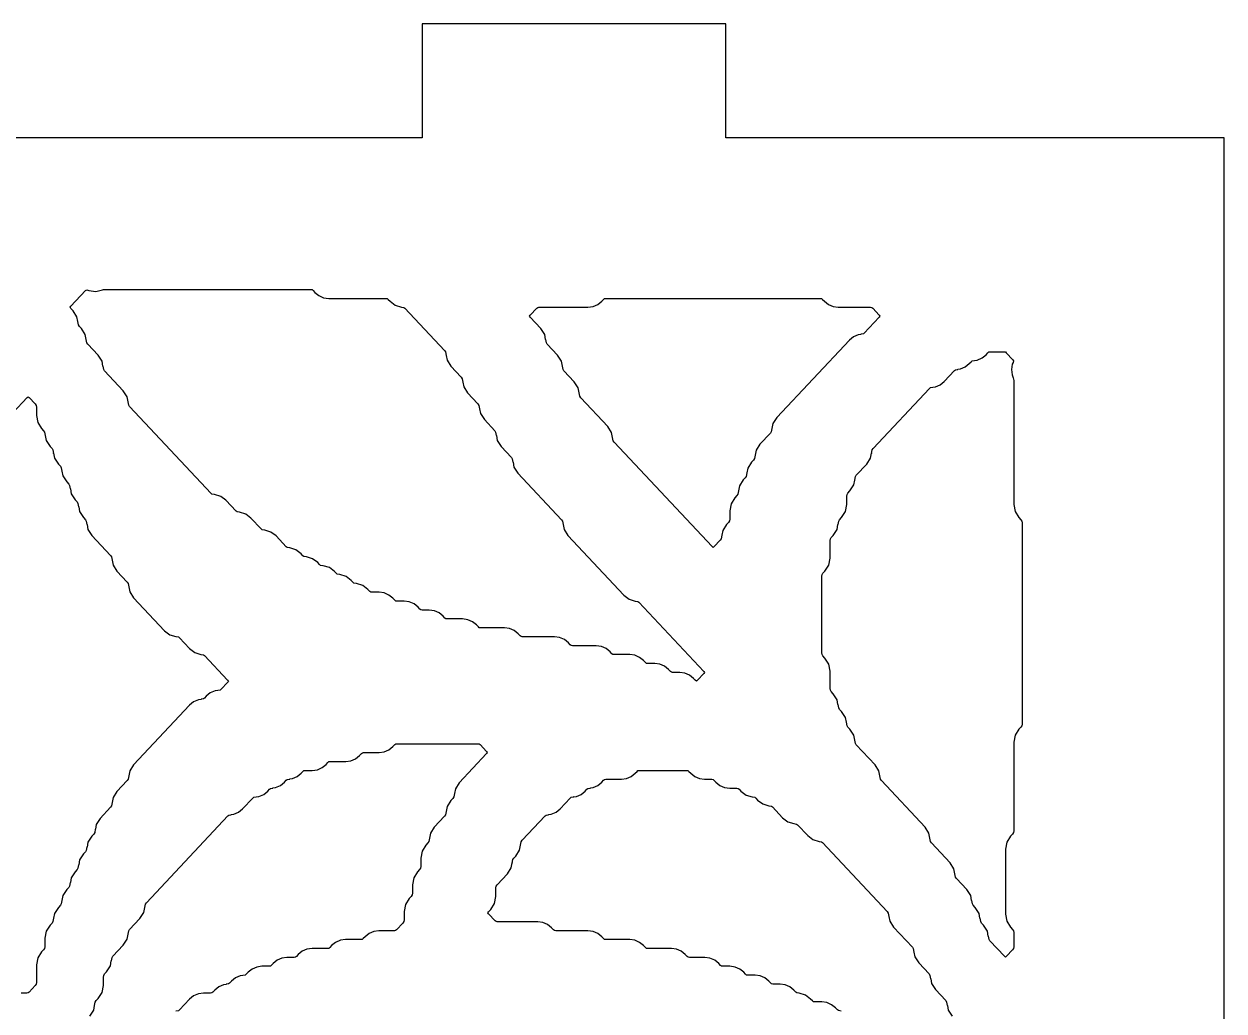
# Model space of a CAD drawing. Header units: millimetres. Extents: x 10 to 410, y 18 to 283.
# Drawn here: x 41.63 to 73.27, y 120.98 to 147 of the extents above; entities that cross this region are included whole.
import ezdxf

# ---------------------------------------------------------------- set-up
doc = ezdxf.new("R2010")
doc.units = ezdxf.units.MM
doc.layers.add('CUT', color=1, linetype='Continuous')

msp = doc.modelspace()

# ---------------------------------------------------------------- linework, layer by layer
at = {"layer": 'CUT'}
for points in [[(52.134, 21), (60.134, 21), (60.134, 24), (73.2679, 24), (73.2679, 144), (60.134, 144), (60.134, 147), (52.134, 147), (52.134, 144), (31.134, 144), (31.134, 147), (23.134, 147), (23.134, 144), (10, 144), (10, 24), (23.134, 24), (23.134, 21), (31.134, 21), (31.134, 24), (52.134, 24)], [(43.2574, 139.9701), (43.2866, 139.9925), (43.3473, 139.972), (43.5283, 139.9459), (43.7066, 139.9867), (43.727, 139.9955), (43.7599, 140), (49.1965, 140), (49.2287, 139.9956), (49.2539, 139.9751), (49.3026, 139.9232), (49.4081, 139.8376), (49.5328, 139.7836), (49.6673, 139.7652), (51.1782, 139.7652), (51.2104, 139.7608), (51.2356, 139.7403), (51.2843, 139.6884), (51.4203, 139.5858), (51.5829, 139.5348), (51.6511, 139.5257), (51.676, 139.5055), (52.7213, 138.3908), (52.7453, 138.3531), (52.7625, 138.2628), (52.7643, 138.2631), (52.7887, 138.1355), (52.8889, 137.9773), (53.1617, 137.6864), (53.1856, 137.6487), (53.2028, 137.5584), (53.2047, 137.5587), (53.2291, 137.4311), (53.3293, 137.2729), (53.6021, 136.982), (53.626, 136.9443), (53.6432, 136.854), (53.6451, 136.8543), (53.6694, 136.7267), (53.7697, 136.5685), (54.0425, 136.2776), (54.0664, 136.2399), (54.0836, 136.1496), (54.0855, 136.1499), (54.1098, 136.0222), (54.21, 135.8641), (54.4828, 135.5732), (54.5068, 135.5355), (54.524, 135.4452), (54.5259, 135.4455), (54.5502, 135.3178), (54.6504, 135.1597), (55.804, 133.9296), (55.8279, 133.8919), (55.8451, 133.8016), (55.847, 133.8019), (55.8713, 133.6742), (55.9716, 133.5161), (57.4497, 131.9399), (57.5857, 131.8373), (57.7482, 131.7864), (57.8165, 131.7773), (57.8414, 131.7571), (59.5537, 129.9311), (59.5727, 129.9036), (59.5537, 129.876), (59.3874, 129.6986), (59.3594, 129.6772), (59.3313, 129.6986), (59.2873, 129.7456), (59.1818, 129.8311), (59.0572, 129.8851), (58.9226, 129.9036), (58.7329, 129.9036), (58.7007, 129.908), (58.6754, 129.9284), (58.6267, 129.9804), (58.5212, 130.0659), (58.3966, 130.1199), (58.262, 130.1384), (58.0723, 130.1384), (58.0401, 130.1428), (58.0149, 130.1632), (57.9662, 130.2152), (57.8607, 130.3007), (57.736, 130.3547), (57.6014, 130.3732), (57.1916, 130.3732), (57.1594, 130.3776), (57.1341, 130.3981), (57.0854, 130.45), (56.9799, 130.5355), (56.8552, 130.5895), (56.7207, 130.608), (56.0906, 130.608), (56.0584, 130.6124), (56.0332, 130.6329), (55.9844, 130.6848), (55.8789, 130.7703), (55.7543, 130.8243), (55.6197, 130.8428), (54.7695, 130.8428), (54.7373, 130.8472), (54.712, 130.8677), (54.6633, 130.9196), (54.5578, 131.0051), (54.4331, 131.0591), (54.2986, 131.0776), (53.6685, 131.0776), (53.6363, 131.082), (53.611, 131.1025), (53.5623, 131.1544), (53.4568, 131.2399), (53.3322, 131.2939), (53.1976, 131.3124), (52.7877, 131.3124), (52.7555, 131.3168), (52.7303, 131.3373), (52.6816, 131.3892), (52.5761, 131.4747), (52.4514, 131.5287), (52.3169, 131.5472), (52.1272, 131.5472), (52.095, 131.5516), (52.0697, 131.5721), (52.021, 131.624), (51.9155, 131.7095), (51.7909, 131.7635), (51.6563, 131.782), (51.4666, 131.782), (51.4344, 131.7864), (51.4091, 131.8069), (51.3604, 131.8588), (51.2549, 131.9443), (51.1303, 131.9983), (50.9957, 132.0168), (50.806, 132.0168), (50.7738, 132.0212), (50.7486, 132.0417), (50.6999, 132.0936), (50.5639, 132.1962), (50.4013, 132.2472), (50.3331, 132.2563), (50.3082, 132.2765), (50.2595, 132.3284), (50.1235, 132.431), (49.9609, 132.482), (49.8927, 132.4911), (49.8678, 132.5113), (49.8191, 132.5632), (49.6831, 132.6658), (49.5205, 132.7168), (49.4523, 132.7259), (49.4274, 132.7461), (49.3787, 132.798), (49.2427, 132.9006), (49.0802, 132.9516), (49.0119, 132.9607), (48.987, 132.9809), (48.9383, 133.0328), (48.8023, 133.1354), (48.6398, 133.1864), (48.5715, 133.1955), (48.5467, 133.2157), (48.2778, 133.5024), (48.1418, 133.605), (47.9792, 133.656), (47.911, 133.6651), (47.8861, 133.6853), (47.6172, 133.972), (47.4812, 134.0746), (47.3186, 134.1256), (47.2504, 134.1347), (47.2255, 134.1549), (46.9566, 134.4416), (46.8206, 134.5442), (46.6581, 134.5952), (46.5898, 134.6043), (46.5649, 134.6245), (44.4187, 136.9131), (44.3947, 136.9509), (44.3775, 137.0412), (44.3756, 137.0408), (44.3513, 137.1685), (44.2511, 137.3266), (43.7581, 137.8523), (43.7342, 137.8901), (43.7169, 137.9804), (43.7151, 137.98), (43.6907, 138.1077), (43.5905, 138.2659), (43.3177, 138.5568), (43.2938, 138.5945), (43.2766, 138.6848), (43.2747, 138.6844), (43.2504, 138.8121), (43.1501, 138.9703), (43.0975, 139.0264), (43.0736, 139.0641), (43.0564, 139.1544), (43.0545, 139.154), (43.0302, 139.2817), (42.9299, 139.4399), (42.8708, 139.5029), (42.8519, 139.5304), (42.8708, 139.5579)], [(55.1524, 139.5055), (55.1776, 139.526), (55.2098, 139.5304), (56.5005, 139.5304), (56.6351, 139.5488), (56.7597, 139.6028), (56.8652, 139.6884), (56.9139, 139.7403), (56.9392, 139.7608), (56.9714, 139.7652), (62.6281, 139.7652), (62.6603, 139.7608), (62.6856, 139.7403), (62.7343, 139.6884), (62.8398, 139.6028), (62.9644, 139.5488), (63.099, 139.5304), (63.9492, 139.5304), (63.9815, 139.526), (64.0067, 139.5055), (64.1777, 139.3231), (64.1967, 139.2956), (64.1777, 139.2681), (63.7865, 138.8509), (63.7613, 138.8304), (63.6953, 138.8214), (63.6958, 138.8173), (63.625, 138.8075), (63.5003, 138.7536), (63.3948, 138.668), (61.4764, 136.6222), (61.3761, 136.4641), (61.3518, 136.3364), (61.3499, 136.3368), (61.3327, 136.2465), (61.3088, 136.2087), (61.036, 135.9178), (60.9357, 135.7597), (60.9114, 135.632), (60.9095, 135.6324), (60.8923, 135.5421), (60.8684, 135.5043), (60.8158, 135.4482), (60.7155, 135.2901), (60.6912, 135.1624), (60.6893, 135.1628), (60.6721, 135.0725), (60.6482, 135.0347), (60.5956, 134.9786), (60.4954, 134.8205), (60.471, 134.6928), (60.4691, 134.6932), (60.4519, 134.6029), (60.428, 134.5651), (60.3754, 134.509), (60.2752, 134.3509), (60.2401, 134.167), (60.2401, 133.9424), (60.2317, 133.8985), (60.2078, 133.8607), (60.1552, 133.8046), (60.055, 133.6465), (60.0306, 133.5188), (60.0288, 133.5192), (60.0116, 133.4289), (59.9876, 133.3911), (59.8278, 133.2207), (59.7997, 133.1992), (59.7717, 133.2207), (57.1897, 135.9739), (57.1658, 136.0117), (57.1486, 136.102), (57.1467, 136.1016), (57.1224, 136.2293), (57.0222, 136.3874), (56.309, 137.1479), (56.285, 137.1857), (56.2678, 137.276), (56.266, 137.2756), (56.2416, 137.4033), (56.1414, 137.5614), (55.8686, 137.8523), (55.8447, 137.8901), (55.8275, 137.9804), (55.8256, 137.98), (55.8012, 138.1077), (55.701, 138.2659), (55.4282, 138.5568), (55.4043, 138.5945), (55.3871, 138.6848), (55.3852, 138.6844), (55.3609, 138.8121), (55.2606, 138.9703), (54.9813, 139.2681), (54.9624, 139.2956), (54.9813, 139.3231)], [(63.111, 133.8919), (63.1349, 133.9296), (63.1875, 133.9857), (63.2877, 134.1438), (63.3228, 134.3277), (63.3228, 134.5524), (63.3312, 134.5963), (63.3551, 134.634), (63.4077, 134.6901), (63.5079, 134.8482), (63.5323, 134.9759), (63.5341, 134.9756), (63.5514, 135.0659), (63.5753, 135.1036), (63.8481, 135.3945), (63.9483, 135.5526), (63.9727, 135.6803), (63.9745, 135.68), (63.9917, 135.7703), (64.0157, 135.808), (65.5014, 137.3923), (65.5266, 137.4128), (65.5926, 137.4218), (65.5921, 137.4259), (65.6629, 137.4356), (65.7875, 137.4896), (65.893, 137.5752), (66.1619, 137.8619), (66.1872, 137.8824), (66.2532, 137.8914), (66.2526, 137.8955), (66.3235, 137.9052), (66.4481, 137.9592), (66.5536, 138.0448), (66.6023, 138.0967), (66.6276, 138.1172), (66.6936, 138.1262), (66.693, 138.1303), (66.7638, 138.14), (66.8885, 138.194), (66.994, 138.2796), (67.0427, 138.3315), (67.068, 138.352), (67.1002, 138.3564), (67.4723, 138.3564), (67.5045, 138.352), (67.5298, 138.3315), (67.7008, 138.1491), (67.7204, 138.1206), (67.7073, 138.0786), (67.686, 138.0353), (67.6622, 137.8918), (67.6806, 137.7476), (67.7135, 137.6738), (67.7266, 137.6048), (67.7266, 134.3277), (67.7617, 134.1438), (67.8619, 133.9857), (67.9145, 133.9296), (67.9384, 133.8919), (67.9468, 133.848), (67.9468, 128.542), (67.9384, 128.4981), (67.9145, 128.4603), (67.8619, 128.4042), (67.7617, 128.2461), (67.7266, 128.0622), (67.7266, 125.7244), (67.7182, 125.6805), (67.6943, 125.6427), (67.6417, 125.5866), (67.5415, 125.4285), (67.5064, 125.2446), (67.5064, 123.5269), (67.5415, 123.343), (67.6417, 123.1849), (67.6943, 123.1288), (67.7182, 123.091), (67.7266, 123.0471), (67.7266, 122.672), (67.7182, 122.628), (67.6943, 122.5903), (67.5344, 122.4198), (67.5064, 122.3983), (67.4784, 122.4198), (67.0983, 122.8251), (67.0744, 122.8628), (67.0572, 122.9531), (67.0553, 122.9528), (67.031, 123.0805), (66.9308, 123.2386), (66.8781, 123.2947), (66.8542, 123.3325), (66.837, 123.4227), (66.8351, 123.4224), (66.8108, 123.5501), (66.7106, 123.7082), (66.658, 123.7643), (66.634, 123.8021), (66.6168, 123.8923), (66.6149, 123.892), (66.5906, 124.0197), (66.4904, 124.1778), (66.2176, 124.4687), (66.1936, 124.5065), (66.1764, 124.5968), (66.1746, 124.5964), (66.1502, 124.7241), (66.05, 124.8822), (65.557, 125.4079), (65.5331, 125.4457), (65.5159, 125.536), (65.514, 125.5356), (65.4897, 125.6633), (65.3894, 125.8214), (64.2359, 127.0515), (64.2119, 127.0893), (64.1947, 127.1796), (64.1928, 127.1792), (64.1685, 127.3069), (64.0683, 127.465), (63.5753, 127.9907), (63.5514, 128.0285), (63.5341, 128.1188), (63.5323, 128.1184), (63.5079, 128.2461), (63.4077, 128.4042), (63.3551, 128.4603), (63.3312, 128.4981), (63.314, 128.5884), (63.3121, 128.588), (63.2877, 128.7157), (63.1875, 128.8738), (63.1349, 128.9299), (63.111, 128.9677), (63.0938, 129.058), (63.0919, 129.0576), (63.0676, 129.1853), (62.9673, 129.3434), (62.9147, 129.3995), (62.8908, 129.4373), (62.8824, 129.4812), (62.8824, 129.9406), (62.8474, 130.1245), (62.7471, 130.2826), (62.6945, 130.3387), (62.6706, 130.3765), (62.6622, 130.4204), (62.6622, 132.4392), (62.6706, 132.4831), (62.6945, 132.5208), (62.7471, 132.5769), (62.8474, 132.735), (62.8824, 132.9189), (62.8824, 133.3784), (62.8908, 133.4223), (62.9147, 133.46), (62.9673, 133.5161), (63.0676, 133.6742), (63.0919, 133.8019), (63.0938, 133.8016)]]:
    msp.add_lwpolyline(points, close=True, dxfattribs=at)
for points in [[(41.336, 136.7472), (41.716, 137.1525), (41.7441, 137.174), (41.7721, 137.1525), (41.932, 136.982), (41.9559, 136.9443), (41.9643, 136.9004), (41.9643, 136.6758), (41.9993, 136.4919), (42.0995, 136.3337), (42.1522, 136.2776), (42.1761, 136.2399), (42.1933, 136.1496), (42.1952, 136.1499), (42.2195, 136.0222), (42.3197, 135.8641), (42.3723, 135.808), (42.3963, 135.7703), (42.4135, 135.68), (42.4154, 135.6803), (42.4397, 135.5526), (42.5399, 135.3945), (42.5925, 135.3384), (42.6165, 135.3007), (42.6337, 135.2104), (42.6355, 135.2107), (42.6599, 135.083), (42.7601, 134.9249), (42.8127, 134.8688), (42.8367, 134.8311), (42.8539, 134.7408), (42.8557, 134.7411), (42.8801, 134.6134), (42.9803, 134.4553), (43.0329, 134.3992), (43.0568, 134.3615), (43.0741, 134.2712), (43.0759, 134.2715), (43.1003, 134.1438), (43.2005, 133.9857), (43.2531, 133.9296), (43.277, 133.8919), (43.2942, 133.8016), (43.2961, 133.8019), (43.3205, 133.6742), (43.4207, 133.5161), (43.9137, 132.9904), (43.9376, 132.9527), (43.9548, 132.8624), (43.9567, 132.8627), (43.981, 132.735), (44.0813, 132.5769), (44.3541, 132.286), (44.378, 132.2483), (44.3952, 132.158), (44.3971, 132.1583), (44.4214, 132.0306), (44.5216, 131.8725), (45.3392, 131.0007), (45.4752, 130.8981), (45.6377, 130.8472), (45.706, 130.8381), (45.7308, 130.8179), (45.9997, 130.5311), (46.1357, 130.4285), (46.2983, 130.3776), (46.3665, 130.3685), (46.3914, 130.3483), (47.0028, 129.6963), (47.0218, 129.6688), (47.0028, 129.6412), (46.8318, 129.4588), (46.8066, 129.4384), (46.7405, 129.4293), (46.7411, 129.4252), (46.6703, 129.4155), (46.5456, 129.3615), (46.4401, 129.276), (46.3914, 129.224), (46.3662, 129.2036), (46.3002, 129.1945), (46.3007, 129.1904), (46.2299, 129.1807), (46.1053, 129.1267), (45.9997, 129.0412), (44.5216, 127.465), (44.4214, 127.3069), (44.3971, 127.1792), (44.3952, 127.1796), (44.378, 127.0893), (44.3541, 127.0515), (44.0813, 126.7606), (43.981, 126.6025), (43.9567, 126.4748), (43.9548, 126.4752), (43.9376, 126.3849), (43.9137, 126.3471), (43.6409, 126.0562), (43.5406, 125.8981), (43.5163, 125.7704), (43.5144, 125.7708), (43.4972, 125.6805), (43.4733, 125.6427), (43.4207, 125.5866), (43.3205, 125.4285), (43.2961, 125.3008), (43.2942, 125.3012), (43.277, 125.2109), (43.2531, 125.1731), (43.2005, 125.117), (43.1003, 124.9589), (43.0759, 124.8312), (43.0741, 124.8316), (43.0568, 124.7413), (43.0329, 124.7035), (42.9803, 124.6474), (42.8801, 124.4893), (42.8557, 124.3616), (42.8539, 124.362), (42.8367, 124.2717), (42.8127, 124.2339), (42.7601, 124.1778), (42.6599, 124.0197), (42.6355, 123.892), (42.6337, 123.8923), (42.6165, 123.8021), (42.5925, 123.7643), (42.5399, 123.7082), (42.4397, 123.5501), (42.4154, 123.4224), (42.4135, 123.4227), (42.3963, 123.3325), (42.3723, 123.2947), (42.3197, 123.2386), (42.2195, 123.0805), (42.1845, 122.8966), (42.1845, 122.672), (42.1761, 122.628), (42.1522, 122.5903), (42.0995, 122.5342), (41.9993, 122.3761), (41.9643, 122.1922), (41.9643, 121.7328), (41.9559, 121.6888), (41.932, 121.6511), (41.7674, 121.4756), (41.7422, 121.4551), (41.71, 121.4507), (41.558, 121.4507)], [(43.3703, 120.8369), (43.4705, 120.995), (43.4949, 121.1227), (43.4968, 121.1223), (43.514, 121.2126), (43.5379, 121.2504), (43.5905, 121.3065), (43.6907, 121.4646), (43.7258, 121.6485), (43.7258, 121.8731), (43.7342, 121.917), (43.7581, 121.9548), (43.8107, 122.0109), (43.9109, 122.169), (43.9353, 122.2967), (43.9371, 122.2963), (43.9543, 122.3866), (43.9783, 122.4244), (44.2511, 122.7153), (44.3513, 122.8734), (44.3756, 123.0011), (44.3775, 123.0007), (44.3947, 123.091), (44.4187, 123.1288), (44.6915, 123.4197), (44.7917, 123.5778), (44.816, 123.7055), (44.8179, 123.7051), (44.8351, 123.7954), (44.859, 123.8332), (47.0053, 126.1219), (47.0306, 126.1423), (47.0966, 126.1514), (47.096, 126.1555), (47.1668, 126.1652), (47.2915, 126.2192), (47.397, 126.3047), (47.6659, 126.5915), (47.6911, 126.6119), (47.7571, 126.621), (47.7566, 126.6251), (47.8274, 126.6348), (47.9521, 126.6888), (48.0576, 126.7743), (48.1063, 126.8263), (48.1315, 126.8467), (48.1975, 126.8558), (48.197, 126.8599), (48.2678, 126.8696), (48.3924, 126.9236), (48.4979, 127.0091), (48.5467, 127.0611), (48.5719, 127.0815), (48.6379, 127.0906), (48.6373, 127.0947), (48.7082, 127.1044), (48.8328, 127.1584), (48.9383, 127.2439), (48.987, 127.2959), (49.0123, 127.3163), (49.0445, 127.3208), (49.2342, 127.3208), (49.3688, 127.3392), (49.4934, 127.3932), (49.5989, 127.4787), (49.6476, 127.5307), (49.6729, 127.5511), (49.7051, 127.5556), (50.1149, 127.5556), (50.2495, 127.574), (50.3742, 127.628), (50.4797, 127.7135), (50.5284, 127.7655), (50.5536, 127.7859), (50.5858, 127.7904), (50.9957, 127.7904), (51.1303, 127.8088), (51.2549, 127.8628), (51.3604, 127.9483), (51.4091, 128.0003), (51.4344, 128.0207), (51.4666, 128.0252), (53.6003, 128.0252), (53.6325, 128.0207), (53.6577, 128.0003), (53.8288, 127.8179), (53.8477, 127.7904), (53.8288, 127.7628), (53.1091, 126.9954), (53.0089, 126.8373), (52.9845, 126.7096), (52.9827, 126.71), (52.9654, 126.6197), (52.9415, 126.5819), (52.8889, 126.5258), (52.7887, 126.3677), (52.7643, 126.24), (52.7625, 126.2404), (52.7453, 126.1501), (52.7213, 126.1123), (52.4485, 125.8214), (52.3483, 125.6633), (52.324, 125.5356), (52.3221, 125.536), (52.3049, 125.4457), (52.2809, 125.4079), (52.2283, 125.3518), (52.1281, 125.1937), (52.093, 125.0098), (52.093, 124.7852), (52.0847, 124.7413), (52.0607, 124.7035), (52.0081, 124.6474), (51.9079, 124.4893), (51.8729, 124.3054), (51.8729, 124.0808), (51.8645, 124.0369), (51.8406, 123.9991), (51.7879, 123.943), (51.6877, 123.7849), (51.6527, 123.601), (51.6527, 123.3764), (51.6443, 123.3325), (51.6204, 123.2947), (51.4558, 123.1192), (51.4306, 123.0988), (51.3984, 123.0943), (50.9885, 123.0943), (50.8539, 123.0759), (50.7293, 123.0219), (50.6238, 122.9364), (50.575, 122.8844), (50.5498, 122.864), (50.5176, 122.8595), (50.1077, 122.8595), (49.9731, 122.8411), (49.8485, 122.7871), (49.743, 122.7016), (49.6943, 122.6496), (49.669, 122.6292), (49.6368, 122.6247), (49.2269, 122.6247), (49.0924, 122.6063), (48.9677, 122.5523), (48.8622, 122.4668), (48.8135, 122.4148), (48.7883, 122.3944), (48.7561, 122.3899), (48.5664, 122.3899), (48.4318, 122.3715), (48.3072, 122.3175), (48.2017, 122.232), (48.1529, 122.18), (48.1277, 122.1596), (48.0955, 122.1551), (47.9058, 122.1551), (47.7712, 122.1367), (47.6466, 122.0827), (47.5411, 121.9972), (47.4924, 121.9452), (47.4671, 121.9248), (47.4011, 121.9157), (47.4017, 121.9116), (47.3308, 121.9019), (47.2062, 121.8479), (47.1007, 121.7624), (47.052, 121.7104), (47.0267, 121.6899), (46.9607, 121.6809), (46.9613, 121.6768), (46.8905, 121.6671), (46.7658, 121.6131), (46.6603, 121.5276), (46.6116, 121.4756), (46.5864, 121.4551), (46.5542, 121.4507), (46.3645, 121.4507), (46.2299, 121.4323), (46.1053, 121.3783), (45.9997, 121.2928), (45.7308, 121.006), (45.7056, 120.9855), (45.6396, 120.9765)], [(63.1724, 120.9767), (63.1041, 120.9858), (63.0793, 121.006), (63.0306, 121.058), (62.925, 121.1435), (62.8004, 121.1975), (62.6658, 121.2159), (62.4761, 121.2159), (62.4439, 121.2203), (62.4187, 121.2408), (62.37, 121.2928), (62.234, 121.3954), (62.0714, 121.4463), (62.0032, 121.4554), (61.9783, 121.4756), (61.9296, 121.5276), (61.8241, 121.6131), (61.6995, 121.6671), (61.5649, 121.6855), (61.3752, 121.6855), (61.343, 121.6899), (61.3177, 121.7104), (61.269, 121.7624), (61.1635, 121.8479), (61.0389, 121.9019), (60.9043, 121.9203), (60.7146, 121.9203), (60.6824, 121.9248), (60.6572, 121.9452), (60.6085, 121.9972), (60.5029, 122.0827), (60.3783, 122.1367), (60.2437, 122.1551), (60.054, 122.1551), (60.0218, 122.1596), (59.9966, 122.18), (59.9479, 122.232), (59.8424, 122.3175), (59.7177, 122.3715), (59.5832, 122.3899), (59.1733, 122.3899), (59.1411, 122.3944), (59.1158, 122.4148), (59.0671, 122.4668), (58.9616, 122.5523), (58.837, 122.6063), (58.7024, 122.6247), (58.0723, 122.6247), (58.0401, 122.6292), (58.0149, 122.6496), (57.9662, 122.7016), (57.8607, 122.7871), (57.736, 122.8411), (57.6014, 122.8595), (56.9714, 122.8595), (56.9392, 122.864), (56.9139, 122.8844), (56.8652, 122.9364), (56.7597, 123.0219), (56.6351, 123.0759), (56.5005, 123.0943), (55.6502, 123.0943), (55.618, 123.0988), (55.5928, 123.1192), (55.5441, 123.1712), (55.4386, 123.2567), (55.3139, 123.3107), (55.1793, 123.3291), (54.1089, 123.3291), (54.0767, 123.3336), (54.0514, 123.354), (53.8804, 123.5364), (53.8615, 123.5639), (53.8804, 123.5915), (53.9395, 123.6545), (54.0397, 123.8126), (54.0748, 123.9965), (54.0748, 124.2211), (54.0831, 124.265), (54.1071, 124.3028), (54.3799, 124.5937), (54.4801, 124.7518), (54.5044, 124.8795), (54.5063, 124.8791), (54.5235, 124.9694), (54.5475, 125.0072), (54.6001, 125.0633), (54.7003, 125.2214), (54.7246, 125.3491), (54.7265, 125.3487), (54.7437, 125.439), (54.7676, 125.4768), (55.3726, 126.1219), (55.3978, 126.1423), (55.4638, 126.1514), (55.4633, 126.1555), (55.5341, 126.1652), (55.6587, 126.2192), (55.7643, 126.3047), (56.0332, 126.5915), (56.0584, 126.6119), (56.1244, 126.621), (56.1238, 126.6251), (56.1947, 126.6348), (56.3193, 126.6888), (56.4248, 126.7743), (56.4735, 126.8263), (56.4988, 126.8467), (56.5648, 126.8558), (56.5642, 126.8599), (56.6351, 126.8696), (56.7597, 126.9236), (56.8652, 127.0091), (56.9139, 127.0611), (56.9392, 127.0815), (56.9714, 127.086), (57.3813, 127.086), (57.5158, 127.1044), (57.6405, 127.1584), (57.746, 127.2439), (57.7947, 127.2959), (57.8199, 127.3163), (57.8521, 127.3208), (59.105, 127.3208), (59.1372, 127.3163), (59.1625, 127.2959), (59.2112, 127.2439), (59.3167, 127.1584), (59.4414, 127.1044), (59.5759, 127.086), (59.7656, 127.086), (59.7978, 127.0815), (59.8231, 127.0611), (59.8718, 127.0091), (59.9773, 126.9236), (60.1019, 126.8696), (60.2365, 126.8512), (60.4262, 126.8512), (60.4584, 126.8467), (60.4836, 126.8263), (60.5324, 126.7743), (60.6684, 126.6717), (60.8309, 126.6207), (60.8991, 126.6116), (60.924, 126.5915), (60.9727, 126.5395), (61.1087, 126.4369), (61.2713, 126.3859), (61.3395, 126.3768), (61.3644, 126.3567), (61.6333, 126.0699), (61.7693, 125.9673), (61.9319, 125.9163), (62.0001, 125.9072), (62.025, 125.8871), (62.2939, 125.6003), (62.4299, 125.4977), (62.5924, 125.4467), (62.6607, 125.4376), (62.6856, 125.4175), (64.3914, 123.5984), (64.4154, 123.5606), (64.4326, 123.4703), (64.4345, 123.4707), (64.4588, 123.343), (64.559, 123.1849), (65.052, 122.6592), (65.076, 122.6214), (65.0932, 122.5311), (65.095, 122.5315), (65.1194, 122.4038), (65.2196, 122.2457), (65.4924, 121.9548), (65.5163, 121.917), (65.5335, 121.8267), (65.5354, 121.8271), (65.5598, 121.6994), (65.66, 121.5413), (65.9328, 121.2504), (65.9567, 121.2126), (65.9739, 121.1223), (65.9758, 121.1227), (66.0001, 120.995), (66.1004, 120.8369)]]:
    msp.add_lwpolyline(points, dxfattribs=at)

doc.saveas('drawing.dxf')
